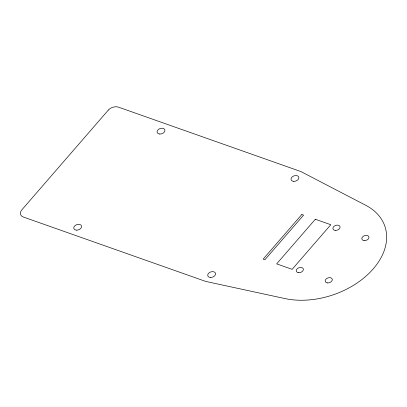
<?xml version="1.0" encoding="UTF-8"?>
<svg xmlns="http://www.w3.org/2000/svg" width="407" height="407" viewBox="0 0 407 407"><rect width="100%" height="100%" fill="white"/><g stroke="black" fill="none" stroke-linecap="round" stroke-linejoin="round"><path stroke-width="0.61" d="M108.343 110.068L21.759 209.951A7.504 5.088 -19 0 0 23.306 217.007L205.688 281.41L284.839 298.55A70.884 48.072 -19 0 0 373.255 268.854A70.884 48.072 -19 0 0 365.705 205.265L300.905 171.566L118.529 107.158A7.504 5.088 -19 0 0 108.343 110.068M301.841 214.489L263.156 259.111L264.916 259.737L303.602 215.11L301.841 214.489M315.333 219.251L276.648 263.878L292.124 269.342L330.81 224.715L315.333 219.251M298.504 272.695A3.694 2.503 -19 0 0 303.352 269.052A3.694 2.503 -19 0 0 297.568 268.447A3.694 2.503 -19 0 0 298.504 272.695M327.426 282.911A3.694 2.503 -19 0 0 332.275 279.268A3.694 2.503 -19 0 0 326.495 278.663A3.694 2.503 -19 0 0 327.426 282.911M364.102 240.603A3.694 2.503 -19 0 0 368.951 236.96A3.694 2.503 -19 0 0 363.171 236.35A3.694 2.503 -19 0 0 364.102 240.603M335.18 230.387A3.694 2.503 -19 0 0 340.028 226.745A3.694 2.503 -19 0 0 334.244 226.139A3.694 2.503 -19 0 0 335.18 230.387M293.513 181.334A4.06 2.752 -19 0 0 298.85 177.325A4.06 2.752 -19 0 0 292.485 176.658A4.06 2.752 -19 0 0 293.513 181.334M210.21 277.432A4.06 2.752 -19 0 0 215.542 273.423A4.06 2.752 -19 0 0 209.183 272.756A4.06 2.752 -19 0 0 210.21 277.432M159.554 134.025A4.06 2.752 -19 0 0 164.891 130.016A4.06 2.752 -19 0 0 158.527 129.35A4.06 2.752 -19 0 0 159.554 134.025M76.251 230.128A4.06 2.752 -19 0 0 81.583 226.119A4.06 2.752 -19 0 0 75.224 225.453A4.06 2.752 -19 0 0 76.251 230.128"/></g></svg>
